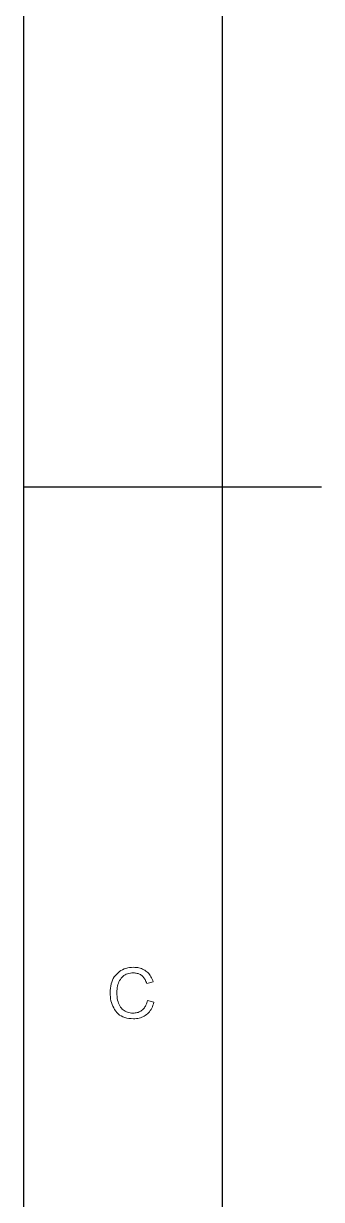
# Model space of a CAD drawing. Header units: millimetres. Extents: x 2067 to 4417, y -1557 to -908.
# Drawn here: x 2066.6 to 2081.6, y -1444.3 to -1385.2 of the extents above; entities that cross this region are included whole.
import ezdxf

# ---------------------------------------------------------------- set-up
doc = ezdxf.new("R2010")
doc.units = ezdxf.units.MM

msp = doc.modelspace()

# ---------------------------------------------------------------- linework, layer by layer
at = {"color": 7, "lineweight": 25}
for p, q in [((2066.614, -1260.021), (2066.614, -1557.021)), ((2076.617, -1269.106), (2076.617, -1545.216))]:
    msp.add_line(p, q, dxfattribs=at)
at = {"color": 7, "lineweight": 25, "ltscale": 0.375}
msp.add_line((2066.614, -1408.521), (2081.614, -1408.521), dxfattribs=at)
at = {"color": 7, "lineweight": 13}
msp.add_lwpolyline([(2073.183, -1434.415), (2073.159, -1434.497), (2073.133, -1434.575), (2073.103, -1434.648), (2073.07, -1434.717), (2073.033, -1434.782), (2072.993, -1434.843), (2072.95, -1434.9), (2072.904, -1434.952), (2072.855, -1435), (2072.802, -1435.043), (2072.746, -1435.083), (2072.689, -1435.118), (2072.629, -1435.149), (2072.567, -1435.176), (2072.503, -1435.199), (2072.436, -1435.217), (2072.368, -1435.232), (2072.297, -1435.242), (2072.224, -1435.248), (2072.15, -1435.25), (2072.03, -1435.246), (2071.917, -1435.235), (2071.811, -1435.216), (2071.712, -1435.189), (2071.619, -1435.154), (2071.533, -1435.112), (2071.453, -1435.062), (2071.381, -1435.004), (2071.315, -1434.939), (2071.255, -1434.866), (2071.202, -1434.787), (2071.154, -1434.706), (2071.112, -1434.621), (2071.076, -1434.533), (2071.045, -1434.442), (2071.019, -1434.348), (2071, -1434.251), (2070.986, -1434.151), (2070.977, -1434.047), (2070.975, -1433.941), (2070.978, -1433.824), (2070.988, -1433.712), (2071.004, -1433.605), (2071.027, -1433.503), (2071.057, -1433.407), (2071.093, -1433.316), (2071.136, -1433.23), (2071.186, -1433.149), (2071.242, -1433.074), (2071.305, -1433.004), (2071.372, -1432.939), (2071.444, -1432.882), (2071.519, -1432.831), (2071.599, -1432.787), (2071.682, -1432.75), (2071.768, -1432.719), (2071.859, -1432.696), (2071.953, -1432.679), (2072.051, -1432.668), (2072.153, -1432.665), (2072.225, -1432.667), (2072.295, -1432.673), (2072.362, -1432.682), (2072.428, -1432.695), (2072.491, -1432.712), (2072.553, -1432.732), (2072.612, -1432.756), (2072.669, -1432.784), (2072.724, -1432.816), (2072.777, -1432.851), (2072.827, -1432.89), (2072.875, -1432.932), (2072.919, -1432.978), (2072.96, -1433.027), (2072.997, -1433.08), (2073.032, -1433.136), (2073.064, -1433.196), (2073.092, -1433.259), (2073.118, -1433.325), (2073.14, -1433.395), (2072.816, -1433.472), (2072.799, -1433.421), (2072.78, -1433.373), (2072.76, -1433.327), (2072.737, -1433.284), (2072.713, -1433.243), (2072.687, -1433.205), (2072.66, -1433.17), (2072.631, -1433.137), (2072.6, -1433.107), (2072.567, -1433.079), (2072.533, -1433.055), (2072.497, -1433.032), (2072.46, -1433.012), (2072.42, -1432.995), (2072.379, -1432.981), (2072.337, -1432.969), (2072.292, -1432.96), (2072.246, -1432.953), (2072.199, -1432.949), (2072.15, -1432.948), (2072.07, -1432.951), (2071.994, -1432.959), (2071.922, -1432.972), (2071.854, -1432.991), (2071.79, -1433.015), (2071.73, -1433.045), (2071.673, -1433.08), (2071.621, -1433.12), (2071.573, -1433.166), (2071.529, -1433.217), (2071.489, -1433.272), (2071.453, -1433.332), (2071.421, -1433.394), (2071.393, -1433.461), (2071.37, -1433.531), (2071.351, -1433.605), (2071.336, -1433.683), (2071.326, -1433.764), (2071.319, -1433.849), (2071.317, -1433.937), (2071.32, -1434.039), (2071.326, -1434.135), (2071.337, -1434.226), (2071.353, -1434.312), (2071.373, -1434.392), (2071.397, -1434.467), (2071.426, -1434.537), (2071.46, -1434.601), (2071.498, -1434.66), (2071.54, -1434.713), (2071.586, -1434.761), (2071.634, -1434.805), (2071.686, -1434.843), (2071.74, -1434.876), (2071.796, -1434.904), (2071.856, -1434.927), (2071.918, -1434.944), (2071.983, -1434.957), (2072.05, -1434.965), (2072.121, -1434.967), (2072.178, -1434.966), (2072.233, -1434.961), (2072.287, -1434.953), (2072.338, -1434.942), (2072.386, -1434.928), (2072.433, -1434.91), (2072.477, -1434.89), (2072.519, -1434.866), (2072.559, -1434.839), (2072.597, -1434.809), (2072.633, -1434.775), (2072.666, -1434.739), (2072.697, -1434.699), (2072.726, -1434.656), (2072.753, -1434.61), (2072.778, -1434.561), (2072.8, -1434.508), (2072.82, -1434.452), (2072.838, -1434.393), (2072.854, -1434.331)], close=True, dxfattribs=at)

doc.saveas('drawing.dxf')
